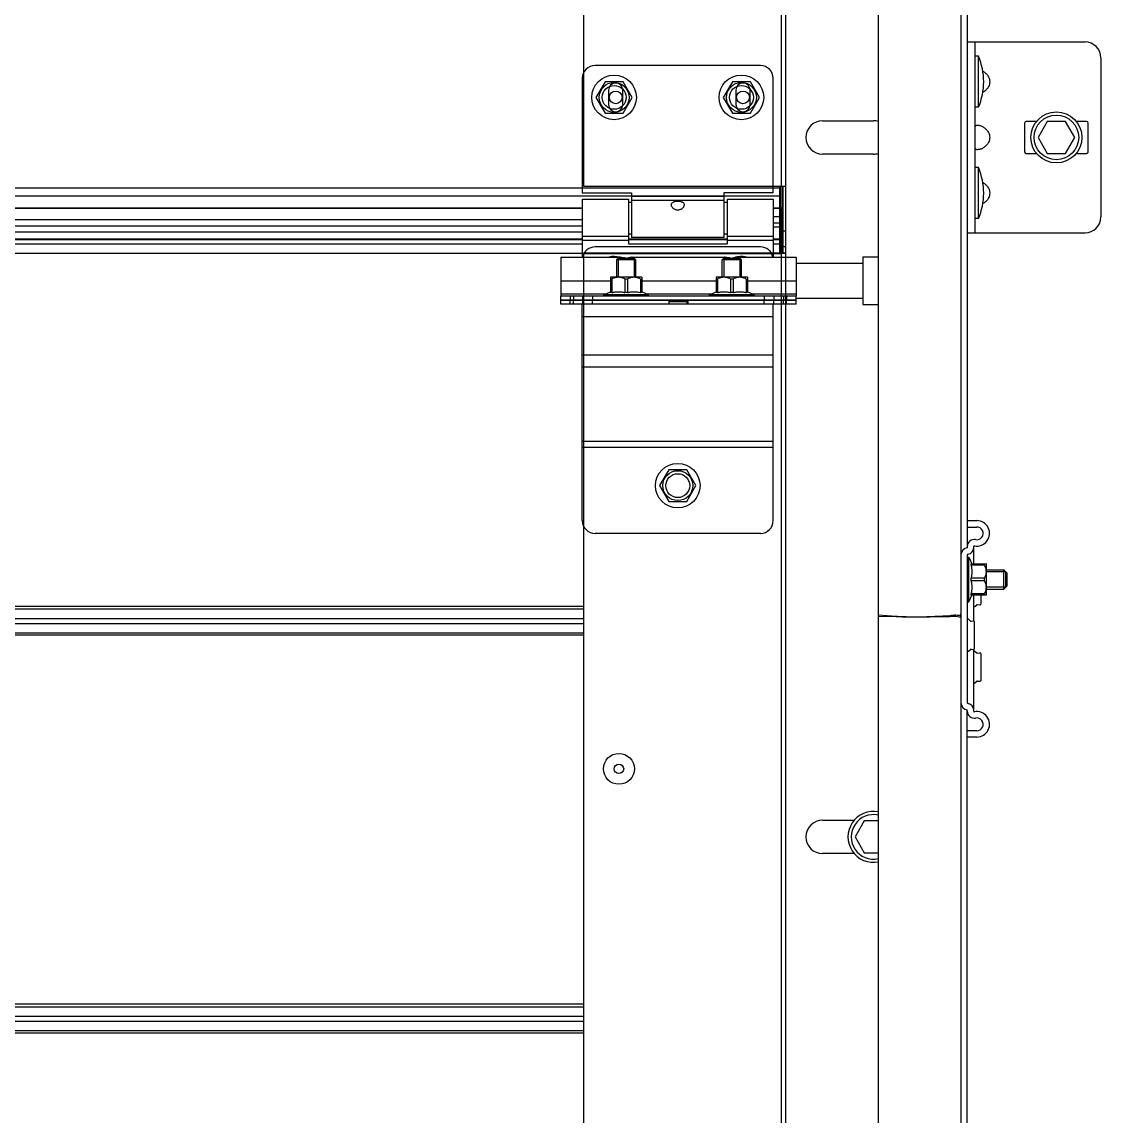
# Model space of a CAD drawing. Header units: millimetres. Extents: x 21899 to 38731, y -5425 to 3612.
# Drawn here: x 24887 to 25232.4, y -3422.6 to -3078.8 of the extents above; entities that cross this region are included whole.
import ezdxf

# ---------------------------------------------------------------- set-up
doc = ezdxf.new("R2010")
doc.units = ezdxf.units.MM

msp = doc.modelspace()

# ---------------------------------------------------------------- linework, layer by layer
at = {"color": 7, "linetype": 'Continuous'}
for p, q in [((25156.07, -2795.66), (25156.07, -5410.33)), ((25182.07, -2795.66), (25182.07, -5410.47)), ((25184.07, -2795.66), (25184.07, -3243.99)), ((25063.57, -3130.47), (25063.57, -2871.77)), ((25127.07, -4233.21), (25127.07, -2871.77)), ((25184.07, -3085.05), (25221.07, -3085.05)), ((25186.57, -3145.05), (25186.57, -3085.05)), ((25187.57, -3089.55), (25186.57, -3089.55)), ((25187.57, -3105.55), (25187.57, -3089.55)), ((25226.07, -3090.05), (25226.07, -3140.05)), ((25119.07, -3092.47), (25067.07, -3092.47)), ((25070.22, -3097.53), (25067.37, -3102.47)), ((25075.92, -3097.53), (25070.22, -3097.53)), ((25078.77, -3102.47), (25075.92, -3097.53)), ((25110.22, -3097.53), (25107.37, -3102.47)), ((25115.92, -3097.53), (25110.22, -3097.53)), ((25118.77, -3102.47), (25115.92, -3097.53)), ((25123.07, -3132.47), (25123.07, -3096.47)), ((25071.32, -3100.22), (25071.32, -3104.72)), ((25071.32, -3100.22), (25071.32, -3104.72)), ((25075.82, -3104.72), (25075.82, -3100.22)), ((25075.82, -3104.72), (25075.82, -3100.22)), ((25111.32, -3100.22), (25111.32, -3104.72)), ((25111.32, -3100.22), (25111.32, -3104.72)), ((25115.82, -3104.72), (25115.82, -3100.22)), ((25115.82, -3104.72), (25115.82, -3100.22)), ((25067.37, -3102.47), (25070.22, -3107.4)), ((25075.92, -3107.4), (25078.77, -3102.47)), ((25107.37, -3102.47), (25110.22, -3107.4)), ((25115.92, -3107.4), (25118.77, -3102.47)), ((25070.22, -3107.4), (25075.92, -3107.4)), ((25110.22, -3107.4), (25115.92, -3107.4)), ((25187.57, -3105.55), (25186.57, -3105.55)), ((25138.57, -3109.8), (25154.57, -3109.8)), ((25202.07, -3110.55), (25202.07, -3119.55)), ((25205.83, -3110.05), (25202.57, -3110.05)), ((25209.19, -3110.05), (25206.3, -3115.05)), ((25214.96, -3110.05), (25209.19, -3110.05)), ((25217.85, -3115.05), (25214.96, -3110.05)), ((25221.57, -3110.05), (25218.32, -3110.05)), ((25222.07, -3119.55), (25222.07, -3110.55)), ((25206.3, -3115.05), (25209.19, -3120.05)), ((25214.96, -3120.05), (25217.85, -3115.05)), ((25154.57, -3120.3), (25138.57, -3120.3)), ((25202.57, -3120.05), (25205.83, -3120.05)), ((25209.19, -3120.05), (25214.96, -3120.05)), ((25218.32, -3120.05), (25221.57, -3120.05)), ((25187.57, -3124.55), (25186.57, -3124.55)), ((25187.57, -3140.55), (25187.57, -3124.55)), ((25063.07, -3132.47), (25078.57, -3132.47)), ((25127.07, -3130.47), (25063.57, -3130.47)), ((25127.07, -3130.47), (25063.57, -3130.47)), ((25078.57, -3132.47), (25078.57, -3146.47)), ((25123.07, -3132.47), (25107.57, -3132.47)), ((25107.57, -3132.47), (25107.57, -3146.47)), ((25127.07, -3130.47), (25123.07, -3130.47)), ((25125.07, -3130.47), (25125.07, -3151.38)), ((25125.57, -3151.27), (25125.57, -3130.47)), ((25125.57, -3151.27), (25125.57, -3130.47)), ((25063.07, -3134.47), (25077.57, -3134.47)), ((25063.07, -3134.47), (25063.07, -3152.67)), ((25077.57, -3134.47), (25077.57, -3148.47)), ((25078.57, -3135.47), (25077.57, -3135.47)), ((25108.57, -3135.47), (25107.57, -3135.47)), ((25108.57, -3134.47), (25123.07, -3134.47)), ((25108.57, -3134.47), (25108.57, -3148.47)), ((25123.07, -3134.47), (25123.07, -3152.67)), ((25027.76, -3137.42), (24276.76, -3137.42)), ((25063.07, -3137.42), (25017.57, -3137.42)), ((25125.07, -3137.42), (25123.07, -3137.42)), ((25027.76, -3142.97), (24276.76, -3142.97)), ((25063.07, -3142.97), (25017.57, -3142.97)), ((25125.07, -3141.97), (25123.07, -3141.97)), ((25187.57, -3140.55), (25186.57, -3140.55)), ((25078.57, -3145.47), (25077.57, -3145.47)), ((25107.57, -3146.47), (25078.57, -3146.47)), ((25108.57, -3145.47), (25107.57, -3145.47)), ((25127.07, -3144.47), (25126.07, -3144.47)), ((25127.07, -3144.47), (25126.07, -3144.47)), ((25127.07, -3144.47), (25126.07, -3144.47)), ((25184.07, -3145.05), (25221.07, -3145.05)), ((25027.76, -3147.05), (24276.76, -3147.05)), ((25063.07, -3147.05), (25017.57, -3147.05)), ((25108.57, -3147.05), (25077.57, -3147.05)), ((25077.57, -3148.47), (25108.57, -3148.47)), ((25125.07, -3147.05), (25123.07, -3147.05)), ((25127.07, -3149.47), (25126.07, -3149.47)), ((25063.57, -3630.47), (25063.57, -3151.27)), ((25063.57, -3151.47), (25125.57, -3151.47)), ((25063.57, -3151.47), (25125.57, -3151.47)), ((25073.87, -3153.47), (25074.23, -3153.11)), ((25079.87, -3153.47), (25073.87, -3153.47)), ((25073.87, -3158.97), (25073.87, -3153.47)), ((25079.52, -3153.11), (25074.23, -3153.11)), ((25079.87, -3153.47), (25079.52, -3153.11)), ((25079.87, -3158.97), (25079.87, -3153.47)), ((25107.07, -3153.47), (25107.43, -3153.11)), ((25113.07, -3153.47), (25107.07, -3153.47)), ((25107.07, -3158.97), (25107.07, -3153.47)), ((25112.72, -3153.11), (25107.43, -3153.11)), ((25113.07, -3153.47), (25112.72, -3153.11)), ((25113.07, -3158.97), (25113.07, -3153.47)), ((25127.07, -3151.47), (25123.07, -3151.47)), ((25151.27, -3152.57), (25156.07, -3152.57)), ((25151.27, -3152.57), (25151.27, -3167.57)), ((25130.27, -3154.57), (25151.27, -3154.57)), ((25071.99, -3158.97), (25071.96, -3159)), ((25071.96, -3159), (25071.96, -3163.79)), ((25072.37, -3159.54), (25071.96, -3159.54)), ((25081.75, -3158.97), (25071.99, -3158.97)), ((25072.37, -3159.54), (25072.37, -3163.79)), ((25077.28, -3159.54), (25076.47, -3159.54)), ((25076.47, -3159.54), (25076.47, -3163.79)), ((25077.28, -3159.54), (25077.28, -3163.79)), ((25081.38, -3159.54), (25081.78, -3159.54)), ((25081.38, -3159.54), (25081.38, -3163.79)), ((25081.75, -3158.97), (25081.79, -3159)), ((25081.78, -3159), (25081.78, -3163.79)), ((25105.19, -3158.97), (25105.16, -3159)), ((25105.16, -3159), (25105.16, -3163.79)), ((25105.57, -3159.54), (25105.16, -3159.54)), ((25114.95, -3158.97), (25105.19, -3158.97)), ((25105.57, -3159.54), (25105.57, -3163.79)), ((25110.48, -3159.54), (25109.67, -3159.54)), ((25109.67, -3159.54), (25109.67, -3163.79)), ((25110.48, -3159.54), (25110.48, -3163.79)), ((25114.58, -3159.54), (25114.98, -3159.54)), ((25114.58, -3159.54), (25114.58, -3163.79)), ((25114.95, -3158.97), (25114.99, -3159)), ((25114.98, -3159), (25114.98, -3163.79)), ((25069.87, -3164.47), (25071.96, -3163.55)), ((25072.37, -3163.79), (25071.96, -3163.79)), ((25077.28, -3163.79), (25076.47, -3163.79)), ((25081.78, -3163.79), (25081.38, -3163.79)), ((25083.87, -3164.47), (25081.78, -3163.55)), ((25103.07, -3164.47), (25105.16, -3163.55)), ((25105.57, -3163.79), (25105.16, -3163.79)), ((25110.48, -3163.79), (25109.67, -3163.79)), ((25114.98, -3163.79), (25114.58, -3163.79)), ((25117.07, -3164.47), (25114.98, -3163.55)), ((25056.27, -3167.47), (25056.27, -3164.97)), ((25130.27, -3166.17), (25056.27, -3166.17)), ((25090.22, -3166.27), (25056.27, -3166.27)), ((25063.27, -3166.17), (25063.27, -3164.97)), ((25063.27, -3167.47), (25063.27, -3166.27)), ((25083.87, -3164.47), (25069.87, -3164.47)), ((25069.87, -3164.97), (25069.87, -3164.47)), ((25073.87, -3166.27), (25073.87, -3166.17)), ((25079.87, -3166.27), (25079.87, -3166.17)), ((25083.87, -3164.97), (25083.87, -3164.47)), ((25090.22, -3166.27), (25090.22, -3166.17)), ((25096.32, -3167.47), (25096.32, -3166.17)), ((25130.27, -3166.27), (25096.32, -3166.27)), ((25117.07, -3164.47), (25103.07, -3164.47)), ((25103.07, -3164.97), (25103.07, -3164.47)), ((25107.07, -3166.27), (25107.07, -3166.17)), ((25113.07, -3166.27), (25113.07, -3166.17)), ((25117.07, -3164.97), (25117.07, -3164.47)), ((25123.27, -3164.97), (25123.27, -3166.17)), ((25123.27, -3167.47), (25123.27, -3166.27)), ((25130.27, -3167.47), (25130.27, -3164.97)), ((25130.27, -3165.57), (25151.27, -3165.57)), ((25151.27, -3167.57), (25156.07, -3167.57)), ((25090.22, -3219.53), (25087.37, -3224.47)), ((25095.92, -3219.53), (25090.22, -3219.53)), ((25098.77, -3224.47), (25095.92, -3219.53)), ((25087.37, -3224.47), (25090.22, -3229.4)), ((25095.92, -3229.4), (25098.77, -3224.47)), ((25090.22, -3229.4), (25095.92, -3229.4)), ((25184.07, -3237.47), (25187.07, -3237.47)), ((25184.07, -3246.97), (25184.57, -3246.97)), ((25184.57, -3246.97), (25185.49, -3249.06)), ((25184.57, -3260.97), (25184.57, -3246.97)), ((25185.26, -3249.06), (25190.04, -3249.06)), ((25185.26, -3249.46), (25185.26, -3249.06)), ((25189.5, -3249.46), (25185.26, -3249.46)), ((25189.5, -3249.46), (25189.5, -3249.06)), ((25190.07, -3249.09), (25190.04, -3249.05)), ((25190.07, -3258.85), (25190.07, -3249.09)), ((25189.5, -3253.56), (25185.26, -3253.56)), ((25185.26, -3254.37), (25185.26, -3253.56)), ((25189.5, -3254.37), (25189.5, -3253.56)), ((25190.07, -3250.97), (25195.57, -3250.97)), ((25195.57, -3250.97), (25196.57, -3251.97)), ((25195.57, -3256.97), (25195.57, -3250.97)), ((25196.17, -3256.37), (25196.17, -3251.57)), ((25196.57, -3255.97), (25196.57, -3251.97)), ((25189.5, -3254.37), (25185.26, -3254.37)), ((25190.07, -3256.97), (25195.57, -3256.97)), ((25195.57, -3256.97), (25196.57, -3255.97)), ((25184.57, -3260.97), (25185.49, -3258.88)), ((25189.5, -3258.47), (25185.26, -3258.47)), ((25185.26, -3258.88), (25185.26, -3258.47)), ((25190.04, -3258.88), (25185.26, -3258.88)), ((25188.27, -3258.88), (25188.27, -3261.75)), ((25189.5, -3258.47), (25189.5, -3258.88)), ((25190.07, -3258.85), (25190.04, -3258.88)), ((25184.07, -3260.97), (25184.57, -3260.97)), ((25186.4, -3262.47), (25187.11, -3261.92)), ((25187.25, -3261.87), (25188.06, -3261.95)), ((25156.07, -3265.11), (25161.73, -3265.5)), ((25156.07, -3265.52), (25161.73, -3265.62)), ((25174.2, -3265.51), (25178.56, -3265.24)), ((25174.2, -3265.62), (25178.56, -3265.55)), ((25180.07, -3265.12), (25180.07, -3265.42)), ((25184.4, -3266.47), (25185.11, -3267.02)), ((25185.25, -3267.06), (25186.06, -3266.99)), ((25186.27, -3267.19), (25186.27, -3275.75)), ((25184.4, -3276.47), (25185.11, -3275.92)), ((25185.25, -3275.87), (25186.06, -3275.95)), ((25186.4, -3276.47), (25187.11, -3277.02)), ((25187.25, -3277.06), (25188.06, -3276.99)), ((25188.27, -3277.19), (25188.27, -3285.75)), ((25186.4, -3286.47), (25187.11, -3285.92)), ((25187.25, -3285.87), (25188.06, -3285.95)), ((25184.07, -5410.47), (25184.07, -3294.95)), ((25187.07, -3301.47), (25184.07, -3301.47)), ((25138.57, -3329.59), (25148.54, -3329.59)), ((25151.69, -3329.84), (25148.8, -3334.84)), ((25156.07, -3329.84), (25151.69, -3329.84)), ((25148.8, -3334.84), (25151.69, -3339.84)), ((25151.69, -3339.84), (25156.07, -3339.84)), ((25148.54, -3340.09), (25138.57, -3340.09))]:
    msp.add_line(p, q, dxfattribs=at)
at = {"color": 9, "linetype": 'Continuous'}
for p, q in [((25125.57, -2871.77), (25125.57, -3130.47)), ((25027.76, -3131.04), (24276.76, -3131.04)), ((25125.57, -3131.04), (25017.57, -3131.04)), ((25125.07, -3131.04), (25123.07, -3131.04)), ((25027.76, -3133.48), (22358.76, -3133.48)), ((25125.57, -3133.48), (25017.57, -3133.48)), ((25107.57, -3133.63), (25078.57, -3133.63)), ((25107.57, -3134.85), (25078.57, -3134.85)), ((25125.07, -3133.48), (25107.57, -3133.48)), ((25027.76, -3137.32), (24276.76, -3137.32)), ((25063.07, -3137.32), (25017.57, -3137.32)), ((25125.07, -3137.32), (25123.07, -3137.32)), ((25125.57, -3137.47), (25125.57, -3152.67)), ((25027.76, -3140.97), (24276.76, -3140.97)), ((25063.07, -3140.97), (25017.57, -3140.97)), ((25125.07, -3139.97), (25123.07, -3139.97)), ((25123.07, -3143.15), (25125.07, -3143.15)), ((24276.76, -3144.75), (25027.76, -3144.75)), ((25017.57, -3144.75), (25063.07, -3144.75)), ((25063.07, -3146.09), (25077.57, -3146.09)), ((25108.57, -3146.09), (25123.07, -3146.09)), ((24276.76, -3147.08), (25027.76, -3147.08)), ((24276.76, -3148.46), (25027.76, -3148.46)), ((25017.57, -3147.08), (25063.07, -3147.08)), ((25017.57, -3148.46), (25063.07, -3148.46)), ((25063.07, -3147.31), (25077.57, -3147.31)), ((25077.57, -3147.08), (25108.57, -3147.08)), ((25077.57, -3148.46), (25108.57, -3148.46)), ((25108.57, -3147.31), (25123.07, -3147.31)), ((25123.07, -3147.08), (25125.07, -3147.08)), ((25123.07, -3148.46), (25125.07, -3148.46)), ((24276.76, -3151.38), (25027.76, -3151.38)), ((25017.57, -3151.38), (25063.57, -3151.38)), ((25123.07, -3151.38), (25125.07, -3151.38)), ((25125.57, -3151.47), (25125.57, -3630.47)), ((25056.27, -3160.07), (25071.96, -3160.07)), ((25081.78, -3160.07), (25105.16, -3160.07)), ((25114.98, -3160.07), (25130.27, -3160.07)), ((25056.27, -3164.17), (25070.56, -3164.17)), ((25059.27, -3164.97), (25059.27, -3166.17)), ((25059.27, -3167.47), (25059.27, -3166.27)), ((25060.27, -3164.97), (25060.27, -3166.17)), ((25060.27, -3167.47), (25060.27, -3166.27)), ((25066.27, -3164.97), (25066.27, -3166.17)), ((25066.27, -3167.47), (25066.27, -3166.27)), ((25083.19, -3164.17), (25103.76, -3164.17)), ((25095.92, -3166.69), (25090.22, -3166.69)), ((25116.39, -3164.17), (25130.27, -3164.17)), ((25120.27, -3164.97), (25120.27, -3166.17)), ((25120.27, -3167.47), (25120.27, -3166.27)), ((25126.27, -3164.97), (25126.27, -3166.17)), ((25126.27, -3167.47), (25126.27, -3166.27)), ((25127.27, -3164.97), (25127.27, -3166.17)), ((25127.27, -3167.47), (25127.27, -3166.27)), ((25123.07, -3171.47), (25063.07, -3171.47)), ((25123.07, -3183.47), (25063.07, -3183.47)), ((25123.07, -3187.21), (25063.07, -3187.21)), ((25123.07, -3210.6), (25063.07, -3210.6)), ((25123.07, -3212.47), (25063.07, -3212.47)), ((25027.76, -3262.45), (22358.76, -3262.45)), ((22358.76, -3263.22), (25027.76, -3263.22)), ((25063.57, -3262.45), (25017.57, -3262.45)), ((25017.57, -3263.22), (25063.57, -3263.22)), ((22358.76, -3266.19), (25027.76, -3266.19)), ((25017.57, -3266.19), (25063.57, -3266.19)), ((22358.76, -3267.74), (25027.76, -3267.74)), ((22358.76, -3270.71), (25027.76, -3270.71)), ((25017.57, -3267.74), (25063.57, -3267.74)), ((25017.57, -3270.71), (25063.57, -3270.71)), ((25027.76, -3271.49), (22358.76, -3271.49)), ((25063.57, -3271.49), (25017.57, -3271.49)), ((25027.76, -3387.45), (24224.26, -3387.45)), ((24224.26, -3388.22), (25027.76, -3388.22)), ((25063.57, -3387.45), (25017.57, -3387.45)), ((25017.57, -3388.22), (25063.57, -3388.22)), ((24224.26, -3391.19), (25027.76, -3391.19)), ((25017.57, -3391.19), (25063.57, -3391.19)), ((24224.26, -3392.74), (25027.76, -3392.74)), ((25017.57, -3392.74), (25063.57, -3392.74)), ((24224.26, -3395.71), (25027.76, -3395.71)), ((25027.76, -3396.49), (24224.26, -3396.49)), ((25017.57, -3395.71), (25063.57, -3395.71)), ((25063.57, -3396.49), (25017.57, -3396.49))]:
    msp.add_line(p, q, dxfattribs=at)
msp.add_line((25063.07, -3096.47), (25063.07, -3132.47))
at = {"color": 3, "linetype": 'Continuous'}
for p, q in [((25126.07, -3151.17), (25126.07, -3130.47)), ((25126.07, -3130.47), (25126.07, -3151.17)), ((25126.07, -3130.47), (25126.07, -3151.47)), ((25125.07, -3137.47), (25126.07, -3137.47)), ((25119.07, -3149.47), (25067.07, -3149.47)), ((25056.27, -3152.67), (25074.77, -3152.67)), ((25056.27, -3152.67), (25056.27, -3164.97)), ((25063.57, -3151.27), (25125.57, -3151.27)), ((25063.57, -3151.27), (25125.57, -3151.27)), ((25078.77, -3152.67), (25107.77, -3152.67)), ((25111.77, -3152.67), (25130.27, -3152.67)), ((25130.27, -3152.67), (25130.27, -3164.97)), ((25130.27, -3164.97), (25056.27, -3164.97)), ((25095.92, -3166.27), (25090.22, -3166.27)), ((25090.22, -3166.27), (25090.22, -3167.47)), ((25095.92, -3166.27), (25095.92, -3167.47)), ((25062.98, -3167.47), (25056.27, -3167.47)), ((25130.27, -3167.47), (25063.07, -3167.47)), ((25063.07, -3235.47), (25063.07, -3167.47)), ((25123.07, -3235.47), (25123.07, -3167.47)), ((25184.07, -3235.47), (25187.07, -3235.47)), ((25119.07, -3239.47), (25067.07, -3239.47)), ((25184.07, -3246.27), (25184.07, -3292.67)), ((25186.07, -3249.06), (25186.07, -3243.59)), ((25186.07, -3266.99), (25186.07, -3258.88)), ((25186.07, -3295.34), (25186.07, -3275.95)), ((25187.07, -3303.47), (25184.07, -3303.47))]:
    msp.add_line(p, q, dxfattribs=at)
at = {"color": 2, "linetype": 'Continuous'}
for p, q in [((25074.37, -3153.11), (25074.37, -3158.97)), ((25079.37, -3153.11), (25079.37, -3158.97)), ((25107.57, -3153.11), (25107.57, -3158.97)), ((25112.57, -3153.11), (25112.57, -3158.97)), ((25074.37, -3166.17), (25074.37, -3166.27)), ((25079.37, -3166.17), (25079.37, -3166.27)), ((25107.57, -3166.17), (25107.57, -3166.27)), ((25112.57, -3166.17), (25112.57, -3166.27)), ((25196.17, -3251.57), (25190.07, -3251.57)), ((25196.17, -3256.37), (25190.07, -3256.37))]:
    msp.add_line(p, q, dxfattribs=at)
at = {"color": 7, "linetype": 'Continuous'}
for centre, radius in [((25073.07, -3102.47), 7), ((25113.07, -3102.47), 7), ((25073.07, -3102.47), 3.75), ((25073.57, -3102.47), 2), ((25073.57, -3102.47), 2), ((25113.07, -3102.47), 3.75), ((25113.57, -3102.47), 2), ((25113.57, -3102.47), 2), ((25212.07, -3115.05), 8), ((25212.07, -3115.05), 7), ((25093.07, -3224.47), 7), ((25093.07, -3224.47), 3.75), ((25074.57, -3313.47), 4.85), ((25074.57, -3313.47), 1.5)]:
    msp.add_circle(centre, radius, dxfattribs=at)
at = {"color": 9, "linetype": 'Continuous'}
for centre in [(25073.07, -3102.47), (25113.07, -3102.47), (25093.07, -3224.47)]:
    msp.add_circle(centre, 4.7, dxfattribs=at)
at = {"color": 7, "linetype": 'Continuous'}
for centre, radius, start, end in [((25221.07, -3090.05), 5, 0, 90), ((25168.96, -3097.55), 20.26, 336.7411, 23.2589), ((25067.07, -3096.47), 4, 90, 180), ((25119.07, -3096.47), 4, 0, 90), ((25073.57, -3100.22), 2.25, 0, 180), ((25073.57, -3100.22), 2.25, 0, 180), ((25113.57, -3100.22), 2.25, 0, 180), ((25113.57, -3100.22), 2.25, 0, 180), ((25073.57, -3104.72), 2.25, 180, 0), ((25073.57, -3104.72), 2.25, 180, 0), ((25113.57, -3104.72), 2.25, 180, 0), ((25113.57, -3104.72), 2.25, 180, 0), ((25138.57, -3115.05), 5.25, 90, 270), ((25154.57, -3115.05), 5.25, 73.3353, 90), ((25202.57, -3110.55), 0.5, 90, 180), ((25221.57, -3110.55), 0.5, 0, 90), ((25154.57, -3115.05), 5.25, 270, 286.6647), ((25202.57, -3119.55), 0.5, 180, 270), ((25221.57, -3119.55), 0.5, 270, 0), ((25168.96, -3132.55), 20.26, 336.7411, 23.2589), ((25221.07, -3140.05), 5, 270, 0), ((25073.07, -3159.47), 7, 75.9631, 102.9948), ((25113.07, -3159.47), 7, 77.0052, 109.3732), ((25187.07, -3239.47), 2, 259.0194, 90), ((25186.27, -3243.59), 2.2, 79.0194, 180), ((25184.37, -3246.27), 2.3, 97.4947, 180), ((25186.27, -3262.31), 0.2, 180, 307.6942), ((25187.23, -3262.07), 0.2, 84.8056, 127.6942), ((25188.07, -3261.75), 0.2, 264.8056, 0), ((25184.27, -3266.62), 0.2, 52.3058, 180), ((25185.23, -3266.86), 0.2, 232.3058, 275.1944), ((25186.07, -3267.19), 0.2, 0, 95.1944), ((25184.27, -3276.31), 0.2, 180, 307.6942), ((25185.23, -3276.07), 0.2, 84.8056, 127.6942), ((25186.07, -3275.75), 0.2, 264.8056, 0), ((25186.27, -3276.62), 0.2, 52.3058, 180), ((25187.23, -3276.86), 0.2, 232.3058, 275.1944), ((25188.07, -3277.19), 0.2, 0, 95.1944), ((25186.27, -3286.31), 0.2, 180, 307.6942), ((25187.23, -3286.07), 0.2, 84.8056, 127.6942), ((25188.07, -3285.75), 0.2, 264.8056, 0), ((25184.37, -3292.67), 2.3, 180, 262.5053), ((25186.27, -3295.34), 2.2, 180, 280.9806), ((25187.07, -3299.47), 2, 270, 100.9806), ((25138.57, -3334.84), 5.25, 90, 270), ((25154.57, -3334.84), 8, 79.193, 280.807), ((25154.57, -3334.84), 7, 77.626, 282.374)]:
    msp.add_arc(centre, radius, start, end, dxfattribs=at)
at = {"color": 3, "linetype": 'Continuous'}
for centre, radius, start, end in [((25067.07, -3153.47), 4, 90, 168.4498), ((25119.07, -3153.47), 4, 11.5502, 90), ((25067.07, -3235.47), 4, 180, 270), ((25119.07, -3235.47), 4, 270, 0), ((25187.07, -3239.47), 4, 259.0194, 90), ((25184.37, -3246.27), 0.3, 97.4947, 180), ((25184.07, -3243.99), 2, 277.4947, 0), ((25186.27, -3243.59), 0.2, 79.0194, 180), ((25184.37, -3292.67), 0.3, 180, 262.5053), ((25184.07, -3294.95), 2, 0, 82.5053), ((25186.27, -3295.34), 0.2, 180, 280.9806), ((25187.07, -3299.47), 4, 270, 100.9806)]:
    msp.add_arc(centre, radius, start, end, dxfattribs=at)
for points, knots in [([(25069.92, -5197.53), (25069.62, -5187.73), (25068.68, -5157.82), (25128.02, -5102.37), (25355.56, -5049.27), (25327.13, -4592.71), (25209.24, -4202.13), (25280.59, -3739.34), (25276.33, -3268.05), (25234, -2943.99), (25211.06, -2788.49)], [0, 0, 0, 0, 28.603639, 87.316373, 219.64008, 691.967745, 1092.856311, 1534.223988, 2043.788513, 2514.269853, 2514.269853, 2514.269853, 2514.269853]), ([(25064.93, -5197.69), (25064.78, -5193.02), (25064.63, -5188.26), (25064.88, -5179.75), (25065.18, -5176), (25066.04, -5170.99), (25066.31, -5169.69), (25066.89, -5167.32), (25067.19, -5166.25), (25067.86, -5164.13), (25068.22, -5163.08), (25069.41, -5159.98), (25070.32, -5157.97), (25073.68, -5151.53), (25076.57, -5147.32), (25083.12, -5139.42), (25086.78, -5135.72), (25094.58, -5128.78), (25098.72, -5125.54), (25106.35, -5120.07), (25109.79, -5117.77), (25116.76, -5113.4), (25120.28, -5111.32), (25130.92, -5105.39), (25138.12, -5101.82), (25156.97, -5093.08), (25168.63, -5088.3), (25191.21, -5078.81), (25202.13, -5074.1), (25216.21, -5066.84), (25220.02, -5064.74), (25226.55, -5060.82), (25229.33, -5059.03), (25234.74, -5055.32), (25237.38, -5053.38), (25245.07, -5047.38), (25249.91, -5043.1), (25264.57, -5028.53), (25273.35, -5017.22), (25288.59, -4992.36), (25295.04, -4978.8), (25305.85, -4949.79), (25310.21, -4934.34), (25320.03, -4887.95), (25323.17, -4855.15), (25324.64, -4787.02), (25322.96, -4751.69), (25316.5, -4681.11), (25311.72, -4645.85), (25304.88, -4603.39), (25303.46, -4594.93), (25300.55, -4578.2), (25299.07, -4569.93), (25294.54, -4545.35), (25291.41, -4529.29), (25281.9, -4481.94), (25275.37, -4451.46), (25260.05, -4378.26), (25251.56, -4336.23), (25243.24, -4281.98), (25241.54, -4269.81), (25238.76, -4247.04), (25237.62, -4236.46), (25235.93, -4217.86), (25235.31, -4209.87), (25234.28, -4193.82), (25233.87, -4185.76), (25232.94, -4161.51), (25232.7, -4145.23), (25232.95, -4096.08), (25234.41, -4062.93), (25240.72, -3968.14), (25247.39, -3905.92), (25255.03, -3827.38), (25256.58, -3811), (25259.06, -3783.02), (25260.04, -3771.4), (25261.85, -3748.2), (25262.69, -3736.62), (25265, -3701.9), (25266.26, -3678.8), (25269.28, -3609.64), (25270.25, -3563.7), (25270.31, -3426.23), (25266.55, -3335.06), (25252.87, -3152.79), (25242.97, -3061.7), (25223.78, -2911.89), (25215.52, -2853.17), (25206.88, -2794.45)], [0, 0, 0, 0, 13.614656, 13.614656, 24.237506, 24.237506, 27.949925, 27.949925, 31.063684, 31.063684, 34.177443, 34.177443, 40.404961, 40.404961, 54.673562, 54.673562, 68.942162, 68.942162, 83.210763, 83.210763, 94.643421, 94.643421, 106.076078, 106.076078, 128.941394, 128.941394, 165.933013, 165.933013, 202.924632, 202.924632, 217.211649, 217.211649, 228.325165, 228.325165, 239.438681, 239.438681, 261.665712, 261.665712, 310.591127, 310.591127, 359.516541, 359.516541, 408.441955, 408.441955, 499.721397, 499.721397, 591.000838, 591.000838, 682.28028, 682.28028, 705.283727, 705.283727, 728.287174, 728.287174, 774.294068, 774.294068, 866.307856, 866.307856, 999.972816, 999.972816, 1038.611318, 1038.611318, 1072.030725, 1072.030725, 1097.038945, 1097.038945, 1122.047166, 1122.047166, 1172.063606, 1172.063606, 1272.096487, 1272.096487, 1455.942037, 1455.942037, 1504.41999, 1504.41999, 1538.871883, 1538.871883, 1573.323775, 1573.323775, 1642.227561, 1642.227561, 1780.035131, 1780.035131, 2055.650273, 2055.650273, 2331.265414, 2331.265414, 2508.990496, 2508.990496, 2508.990496, 2508.990496])]:
    msp.add_open_spline(points, degree=3, knots=knots)
at = {"color": 7, "linetype": 'Continuous'}
for points, start_tangent, end_tangent in [([(25188.92, -3094.15), (25189.07, -3094.25)], (0.016055, -0.009245), (0.015475, -0.010152)), ([(25189.07, -3094.25), (25189.92, -3094.93), (25190.52, -3095.65), (25190.9, -3096.41), (25191.09, -3097.17), (25191.09, -3097.94), (25190.9, -3098.69), (25190.52, -3099.45), (25189.92, -3100.17), (25189.07, -3100.85)], (0.674512, -0.442515), (-0.674512, -0.442515)), ([(25189.07, -3100.85), (25188.92, -3100.95)], (-0.015475, -0.010152), (-0.016055, -0.009245)), ([(25186.57, -3111.75), (25186.62, -3111.5)], (0, 0.025732), (0.010479, 0.023665)), ([(25186.62, -3111.5), (25186.75, -3111.33), (25186.98, -3111.23), (25187.31, -3111.2), (25187.7, -3111.23), (25188.14, -3111.33), (25188.61, -3111.5), (25189.07, -3111.75)], (0.108524, 0.245076), (0.222816, -0.146179)), ([(25189.07, -3111.75), (25189.92, -3112.43), (25190.52, -3113.15), (25190.9, -3113.91), (25191.09, -3114.67), (25191.09, -3115.44), (25190.9, -3116.19), (25190.52, -3116.95), (25189.92, -3117.67), (25189.07, -3118.35)], (0.674512, -0.442515), (-0.674512, -0.442515)), ([(25189.07, -3118.35), (25188.61, -3118.6), (25188.14, -3118.77), (25187.7, -3118.87), (25187.31, -3118.9), (25186.98, -3118.87), (25186.75, -3118.77), (25186.62, -3118.6)], (-0.222815, -0.146178), (-0.108528, 0.245073)), ([(25188.92, -3129.15), (25189.07, -3129.25)], (0.016055, -0.009245), (0.015475, -0.010152)), ([(25189.07, -3129.25), (25189.92, -3129.93), (25190.52, -3130.65), (25190.9, -3131.41), (25191.09, -3132.17), (25191.09, -3132.94), (25190.9, -3133.69), (25190.52, -3134.45), (25189.92, -3135.17), (25189.07, -3135.85)], (0.674512, -0.442515), (-0.674512, -0.442515)), ([(25091.07, -3136.22), (25091.14, -3135.89), (25091.33, -3135.59), (25091.62, -3135.37), (25091.97, -3135.21), (25092.34, -3135.12), (25092.72, -3135.07), (25093.13, -3135.05), (25093.55, -3135.08), (25093.94, -3135.15), (25094.28, -3135.25), (25094.59, -3135.4), (25094.84, -3135.61), (25095.01, -3135.88), (25095.07, -3136.22)], (0, 1), (0, -1)), ([(25091.17, -3136.67), (25091.13, -3136.58), (25091.07, -3136.22)], (-0.374906, 0.927063), (0, 1)), ([(25095.07, -3136.22), (25095.02, -3136.57), (25094.98, -3136.68)], (0, -1), (-0.381296, -0.924453)), ([(25189.07, -3135.85), (25188.92, -3135.95)], (-0.015475, -0.010152), (-0.016055, -0.009245)), ([(25094.98, -3136.68), (25094.84, -3136.94), (25094.57, -3137.27), (25094.23, -3137.54), (25093.86, -3137.73), (25093.47, -3137.84), (25093.04, -3137.88), (25092.61, -3137.83), (25092.21, -3137.7), (25091.85, -3137.49), (25091.54, -3137.23), (25091.3, -3136.93), (25091.17, -3136.67)], (-0.381296, -0.924453), (-0.374906, 0.927063)), ([(25126.08, -3151.45), (25125.57, -3151.47)], (-0.997621, -0.068943), (-1, 0)), ([(25126.08, -3151.45), (25125.57, -3151.47)], (-0.997621, -0.068943), (-1, 0)), ([(25127.07, -3151.17), (25126.96, -3151.29), (25126.63, -3151.39), (25126.16, -3151.45), (25126.08, -3151.45)], (0, -1), (-0.997621, -0.068943)), ([(25127.07, -3151.17), (25126.96, -3151.29), (25126.63, -3151.39), (25126.16, -3151.45), (25126.08, -3151.45)], (0, -1), (-0.997621, -0.068943)), ([(25076.47, -3159.54), (25075.99, -3159.32), (25075.53, -3159.16), (25075.08, -3159.06), (25074.64, -3159), (25074.2, -3159), (25073.76, -3159.06), (25073.31, -3159.16), (25072.85, -3159.32), (25072.37, -3159.54)], (-0.893808, 0.44845), (-0.893808, -0.44845)), ([(25081.38, -3159.54), (25080.9, -3159.32), (25080.44, -3159.16), (25079.99, -3159.06), (25079.55, -3159), (25079.11, -3159), (25078.67, -3159.06), (25078.22, -3159.16), (25077.76, -3159.32), (25077.28, -3159.54)], (-0.893808, 0.44845), (-0.893808, -0.44845)), ([(25109.67, -3159.54), (25109.19, -3159.32), (25108.73, -3159.16), (25108.28, -3159.06), (25107.84, -3159), (25107.4, -3159), (25106.96, -3159.06), (25106.51, -3159.16), (25106.05, -3159.32), (25105.57, -3159.54)], (-0.893808, 0.44845), (-0.893808, -0.44845)), ([(25114.58, -3159.54), (25114.1, -3159.32), (25113.64, -3159.16), (25113.19, -3159.06), (25112.75, -3159), (25112.31, -3159), (25111.87, -3159.06), (25111.42, -3159.16), (25110.96, -3159.32), (25110.48, -3159.54)], (-0.893808, 0.44845), (-0.893808, -0.44845)), ([(25072.37, -3163.79), (25072.89, -3163.68), (25073.4, -3163.61), (25073.91, -3163.56), (25074.42, -3163.55), (25074.93, -3163.56), (25075.44, -3163.61), (25075.95, -3163.68), (25076.47, -3163.79)], (0.9765, 0.215516), (0.9765, -0.215516)), ([(25077.28, -3163.79), (25077.8, -3163.68), (25078.31, -3163.61), (25078.82, -3163.56), (25079.33, -3163.55), (25079.84, -3163.56), (25080.35, -3163.61), (25080.86, -3163.68), (25081.38, -3163.79)], (0.9765, 0.215516), (0.9765, -0.215516)), ([(25105.57, -3163.79), (25106.09, -3163.68), (25106.6, -3163.61), (25107.11, -3163.56), (25107.62, -3163.55), (25108.13, -3163.56), (25108.64, -3163.61), (25109.15, -3163.68), (25109.67, -3163.79)], (0.9765, 0.215516), (0.9765, -0.215516)), ([(25110.48, -3163.79), (25111, -3163.68), (25111.51, -3163.61), (25112.02, -3163.56), (25112.53, -3163.55), (25113.04, -3163.56), (25113.55, -3163.61), (25114.06, -3163.68), (25114.58, -3163.79)], (0.9765, 0.215516), (0.9765, -0.215516)), ([(25185.26, -3249.46), (25185.36, -3249.98), (25185.43, -3250.49), (25185.48, -3251), (25185.49, -3251.51), (25185.48, -3252.02), (25185.43, -3252.53), (25185.36, -3253.04), (25185.26, -3253.56)], (0.089159, -0.403977), (-0.089159, -0.403977)), ([(25189.5, -3253.56), (25189.72, -3253.08), (25189.88, -3252.62), (25189.99, -3252.17), (25190.04, -3251.73), (25190.04, -3251.29), (25189.99, -3250.85), (25189.88, -3250.4), (25189.72, -3249.94), (25189.5, -3249.46)], (0.191925, 0.382525), (-0.191925, 0.382525)), ([(25182.07, -3252.12), (25182.03, -3254.22), (25182.07, -3257.38)], (0, -0.526696), (0, -0.526696)), ([(25185.26, -3254.37), (25185.36, -3254.89), (25185.43, -3255.4), (25185.48, -3255.91), (25185.49, -3256.42), (25185.48, -3256.93), (25185.43, -3257.44), (25185.36, -3257.95), (25185.26, -3258.47)], (0.089159, -0.403977), (-0.089159, -0.403977)), ([(25189.5, -3258.47), (25189.72, -3257.99), (25189.88, -3257.53), (25189.99, -3257.08), (25190.04, -3256.64), (25190.04, -3256.2), (25189.99, -3255.76), (25189.88, -3255.31), (25189.72, -3254.85), (25189.5, -3254.37)], (0.191925, 0.382525), (-0.191925, 0.382525)), ([(25161.73, -3265.5), (25163.31, -3265.58)], (0.158645, -0.010824), (0.158915, -0.006094)), ([(25161.73, -3265.62), (25163.16, -3265.64), (25164.92, -3265.65), (25166.88, -3265.66), (25168.92, -3265.66), (25170.9, -3265.66), (25172.7, -3265.64), (25174.2, -3265.62)], (1.247449, -0.021987), (1.247481, 0.0201)), ([(25163.31, -3265.58), (25164.46, -3265.62)], (0.11421, -0.00438), (0.114259, -0.002945)), ([(25164.46, -3265.62), (25164.88, -3265.63)], (0.041927, -0.00108), (0.041928, -0.000945)), ([(25164.88, -3265.63), (25167.9, -3265.66), (25171.37, -3265.63)], (0.649877, -0.014652), (0.649882, 0.015025)), ([(25171.37, -3265.63), (25171.48, -3265.62)], (0.010301, 0.000238), (0.010301, 0.000246)), ([(25171.48, -3265.62), (25172.67, -3265.59)], (0.119132, 0.002849), (0.119082, 0.004354)), ([(25172.67, -3265.59), (25174.2, -3265.51)], (0.153381, 0.005608), (0.153173, 0.009554)), ([(25178.56, -3265.24), (25180.48, -3265.09)], (0.191615, 0.011951), (0.239854, -0.010557)), ([(25178.56, -3265.55), (25179.6, -3265.47)], (0.111113, 0.00179), (0.106579, 0.006374)), ([(25179.6, -3265.47), (25180.08, -3265.47)], (0.044519, 0.002662), (0.051269, -0.003224)), ([(25180.08, -3265.47), (25180.48, -3265.52)], (0.037416, -0.002353), (0.043059, -0.007303)), ([(25180.48, -3265.09), (25181.93, -3265.02)], (0.154999, -0.006822), (0.085171, 0.057615)), ([(25180.48, -3265.52), (25182.07, -3265.42)], (0.203129, -0.034452), (0, 0.15981)), ([(25181.93, -3265.02), (25182.07, -3264.79)], (0.023074, 0.015609), (0.003865, 0.030622))]:
    msp.add_spline(points, degree=3, dxfattribs=dict(at, start_tangent=start_tangent, end_tangent=end_tangent))
at = {"color": 3, "linetype": 'Continuous'}
for points, start_tangent, end_tangent in [([(25126.07, -3137.17), (25126.01, -3137.24), (25125.82, -3137.28), (25125.57, -3137.3)], (0, -1), (-1, 0)), ([(25126.07, -3137.17), (25126.01, -3137.24), (25125.82, -3137.28), (25125.57, -3137.3)], (0, -1), (-1, 0)), ([(25074.86, -3152.69), (25074.77, -3152.67)], (-0.967488, 0.252916), (-0.269211, -0.963081)), ([(25075.85, -3152.88), (25075.64, -3152.85), (25075.45, -3152.82), (25075.28, -3152.79), (25075.13, -3152.75), (25075, -3152.73), (25074.9, -3152.7), (25074.77, -3152.67), (25074.9, -3152.7), (25075, -3152.73), (25075.13, -3152.75), (25075.28, -3152.79), (25075.45, -3152.82), (25075.64, -3152.85)], (-0.991814, 0.127691), (0.987855, -0.155378)), ([(25075.45, -3152.82), (25075.28, -3152.79), (25075.13, -3152.75), (25075, -3152.73), (25074.9, -3152.7), (25074.77, -3152.67), (25074.9, -3152.7), (25075, -3152.73), (25075.13, -3152.75), (25075.28, -3152.79), (25075.45, -3152.82), (25075.64, -3152.85)], (-0.983603, 0.180346), (0.987855, -0.155378)), ([(25075.45, -3152.82), (25075.28, -3152.79), (25075.13, -3152.75), (25075, -3152.73), (25074.9, -3152.7), (25074.77, -3152.67), (25074.9, -3152.7), (25075, -3152.73), (25075.13, -3152.75)], (-0.983603, 0.180346), (0.975429, -0.220316)), ([(25074.77, -3152.67), (25074.79, -3152.67)], (-0.269295, -0.963058), (0.966761, -0.25568)), ([(25074.9, -3152.7), (25074.86, -3152.69)], (-0.968495, 0.249032), (-0.967488, 0.252916)), ([(25075.99, -3152.9), (25075.85, -3152.88)], (-0.994049, 0.108934), (-0.991814, 0.127691)), ([(25076.3, -3152.93), (25075.99, -3152.9)], (-0.997809, 0.06616), (-0.994049, 0.108934)), ([(25076.77, -3152.94), (25076.3, -3152.93)], (-1, -0.000125), (-0.997809, 0.06616)), ([(25076.77, -3152.94), (25077.25, -3152.93)], (1, -0.000114), (0.997809, 0.066161)), ([(25077.25, -3152.93), (25077.54, -3152.9)], (0.997809, 0.066161), (0.994276, 0.106842)), ([(25077.54, -3152.9), (25077.7, -3152.88), (25077.91, -3152.85), (25078.1, -3152.82), (25078.27, -3152.79), (25078.42, -3152.75), (25078.55, -3152.73), (25078.64, -3152.7), (25078.76, -3152.67), (25078.64, -3152.7), (25078.55, -3152.73), (25078.42, -3152.75), (25078.27, -3152.79), (25078.1, -3152.82), (25077.91, -3152.85), (25077.7, -3152.88)], (0.994276, 0.106842), (-0.991806, -0.127754)), ([(25077.89, -3152.86), (25077.7, -3152.88)], (-0.988177, -0.153317), (-0.991806, -0.127754)), ([(25078.64, -3152.7), (25078.76, -3152.67), (25078.64, -3152.7), (25078.61, -3152.71)], (0.968529, 0.248901), (-0.970087, -0.242758)), ([(25078.64, -3152.7), (25078.67, -3152.69)], (0.968529, 0.248901), (0.967848, 0.251535)), ([(25078.67, -3152.69), (25078.76, -3152.67)], (0.967848, 0.251535), (0.258533, -0.966003)), ([(25107.86, -3152.69), (25107.77, -3152.67)], (-0.967488, 0.252916), (-0.269211, -0.963081)), ([(25107.77, -3152.67), (25107.79, -3152.67)], (-0.269295, -0.963058), (0.966761, -0.25568)), ([(25108.85, -3152.88), (25108.64, -3152.85), (25108.45, -3152.82), (25108.28, -3152.79), (25108.13, -3152.75), (25108, -3152.73), (25107.9, -3152.7), (25107.77, -3152.67), (25107.9, -3152.7), (25108, -3152.73), (25108.13, -3152.75), (25108.28, -3152.79), (25108.45, -3152.82), (25108.64, -3152.85)], (-0.991814, 0.127691), (0.987855, -0.155378)), ([(25108.45, -3152.82), (25108.28, -3152.79), (25108.13, -3152.75), (25108, -3152.73), (25107.9, -3152.7), (25107.77, -3152.67), (25107.9, -3152.7), (25108, -3152.73), (25108.13, -3152.75), (25108.28, -3152.79), (25108.45, -3152.82), (25108.64, -3152.85)], (-0.983603, 0.180346), (0.987855, -0.155378)), ([(25108.45, -3152.82), (25108.28, -3152.79), (25108.13, -3152.75), (25108, -3152.73), (25107.9, -3152.7), (25107.77, -3152.67), (25107.9, -3152.7), (25108, -3152.73), (25108.13, -3152.75)], (-0.983603, 0.180346), (0.975429, -0.220316)), ([(25107.9, -3152.7), (25107.86, -3152.69)], (-0.968495, 0.249032), (-0.967488, 0.252916)), ([(25108.99, -3152.9), (25108.85, -3152.88)], (-0.994049, 0.108934), (-0.991814, 0.127691)), ([(25109.3, -3152.93), (25108.99, -3152.9)], (-0.997809, 0.06616), (-0.994049, 0.108934)), ([(25109.77, -3152.94), (25109.3, -3152.93)], (-1, -0.000125), (-0.997809, 0.06616)), ([(25109.77, -3152.94), (25110.25, -3152.93)], (1, -0.000114), (0.997809, 0.066161)), ([(25110.25, -3152.93), (25110.54, -3152.9)], (0.997809, 0.066161), (0.994276, 0.106842)), ([(25110.54, -3152.9), (25110.7, -3152.88), (25110.91, -3152.85), (25111.1, -3152.82), (25111.27, -3152.79), (25111.42, -3152.75), (25111.55, -3152.73), (25111.64, -3152.7), (25111.76, -3152.67), (25111.64, -3152.7), (25111.55, -3152.73), (25111.42, -3152.75), (25111.27, -3152.79), (25111.1, -3152.82), (25110.91, -3152.85), (25110.7, -3152.88)], (0.994276, 0.106842), (-0.991806, -0.127754)), ([(25110.89, -3152.86), (25110.7, -3152.88)], (-0.988177, -0.153317), (-0.991806, -0.127754)), ([(25111.64, -3152.7), (25111.76, -3152.67), (25111.64, -3152.7), (25111.61, -3152.71)], (0.968529, 0.248901), (-0.970087, -0.242758)), ([(25111.64, -3152.7), (25111.67, -3152.69)], (0.968529, 0.248901), (0.967848, 0.251535)), ([(25111.67, -3152.69), (25111.76, -3152.67)], (0.967848, 0.251535), (0.258533, -0.966003)), ([(25125.57, -3151.27), (25125.82, -3151.26), (25126.01, -3151.22)], (1, 0), (0.942444, 0.334365)), ([(25125.57, -3151.27), (25125.82, -3151.26), (25126.01, -3151.22)], (1, 0), (0.942444, 0.334365)), ([(25126.01, -3151.22), (25126.07, -3151.17)], (0.942444, 0.334365), (0, 1)), ([(25126.01, -3151.22), (25126.07, -3151.17)], (0.942444, 0.334365), (0, 1))]:
    msp.add_spline(points, degree=3, dxfattribs=dict(at, start_tangent=start_tangent, end_tangent=end_tangent))

doc.saveas('drawing.dxf')
